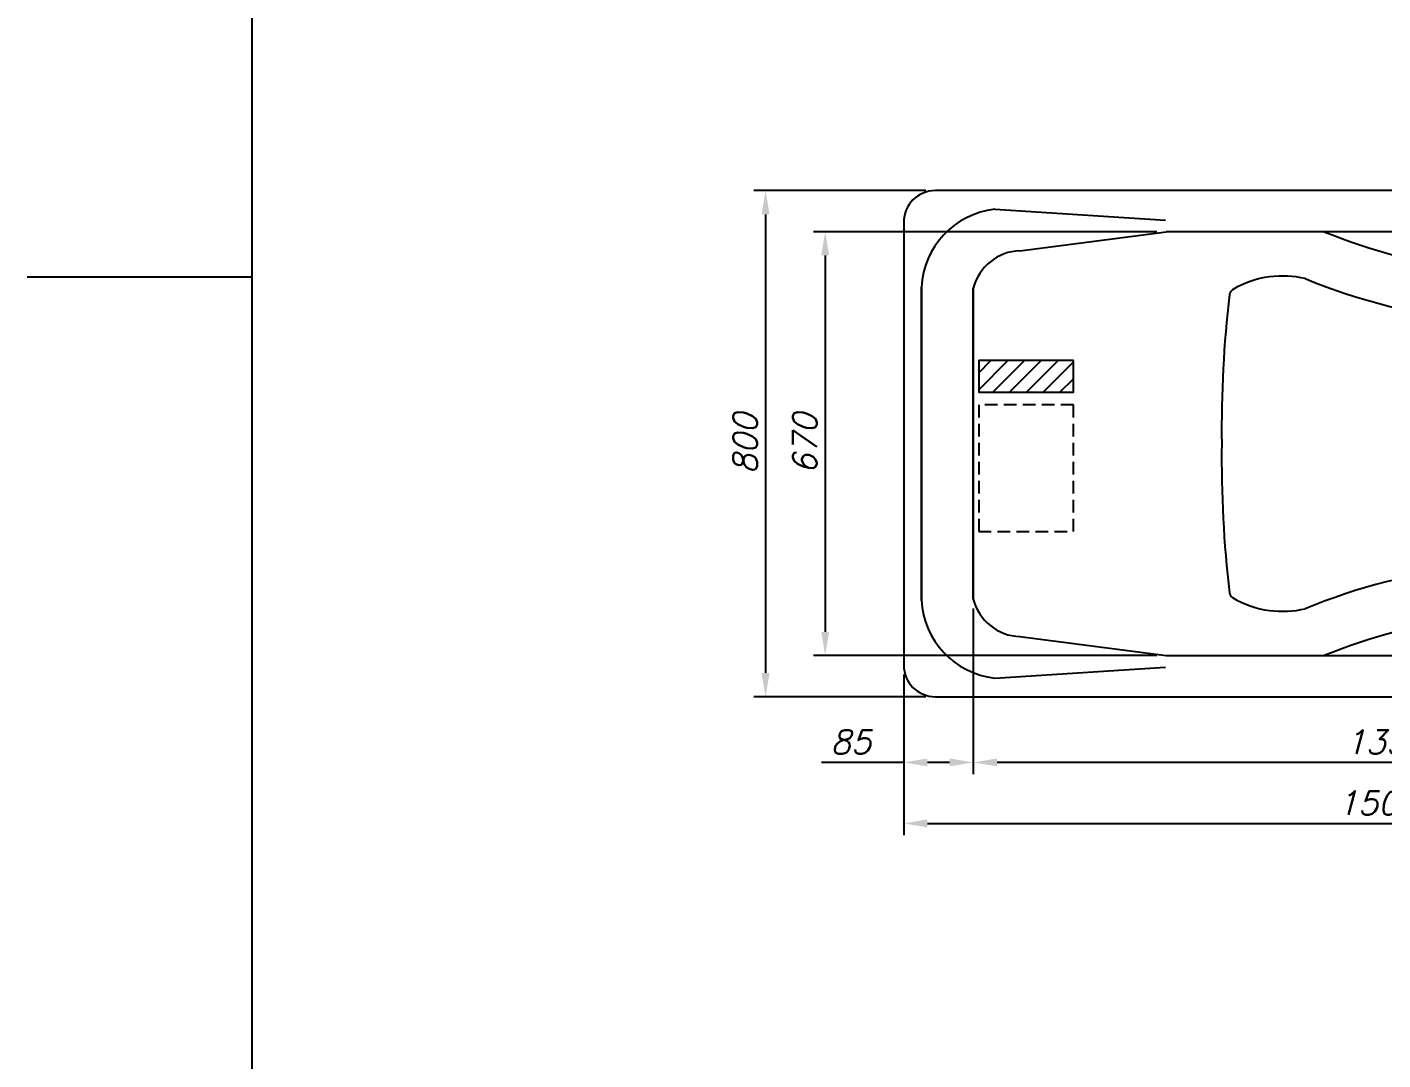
# Model space of a CAD drawing. Extents: x 336 to 4536, y -9214 to -3274.
# Drawn here: x 336 to 2480, y -7481 to -5849 of the extents above; entities that cross this region are included whole.
import ezdxf

# ---------------------------------------------------------------- set-up
doc = ezdxf.new("R2010")
doc.units = 0
doc.header["$LTSCALE"] = 40
doc.header["$MEASUREMENT"] = 0
doc.linetypes.add('DASHED', pattern=[0.75, 0.5, -0.25])
doc.layers.get('DEFPOINTS').update_dxf_attribs({"linetype": 'CONTINUOUS'})
for name, color, linetype in [('ESTREITA', 1, 'CONTINUOUS'), ('LARGA', 7, 'CONTINUOUS'), ('RAHMEN07', 5, 'CONTINUOUS'), ('TRACEJADA', 3, 'DASHED')]:
    doc.layers.add(name, color=color, linetype=linetype)
doc.styles.add('FABIO', font='romans.shx', dxfattribs={"oblique": 15})
doc.dimstyles.new('FABIO_AGUIAR', dxfattribs={"dimscale": 15, "dimtxt": 2.5, "dimasz": 2.5, "dimexe": 1.25, "dimexo": 1, "dimgap": 0.9, "dimtad": 1, "dimtxsty": 'FABIO', "dimcen": 2.5, "dimclrt": 3, "dimazin": 3, "dimtfac": 1, "dimtmove": 0, "dimatfit": 3, "dimtolj": 1, "dimtzin": 0})

# ---------------------------------------------------------------- blocks, each defined once
blk = doc.blocks.new('*D2')
at = {"layer": 'DEFPOINTS', "color": 0}
for p in [(3137, -6697.6), (1832.3, -6752.7), (1832.3, -7010.9)]:
    blk.add_point(p, dxfattribs=at)
at = {"layer": 'ESTREITA', "color": 0}
for p, q in [((3137, -6712.6), (3137, -7029.6)), ((1832.3, -6767.7), (1832.3, -7029.6)), ((3099.5, -7010.9), (1869.8, -7010.9))]:
    blk.add_line(p, q, dxfattribs=at)
for points in [[(1869.8, -7004.6), (1869.8, -7017.1), (1832.3, -7010.9)], [(3099.5, -7004.6), (3099.5, -7017.1), (3137, -7010.9)]]:
    blk.add_solid(points, dxfattribs=at)
at = {"layer": 'ESTREITA', "color": 3, "insert": (2484.6, -6978.6), "char_height": 37.5, "attachment_point": 5, "style": 'FABIO'}
blk.add_mtext('\\A1;1330', dxfattribs=at)
blk = doc.blocks.new('*D1')
at = {"layer": 'DEFPOINTS', "color": 0}
for p in [(1722.3, -6858.5), (3222.3, -6857), (3222.3, -7107.3)]:
    blk.add_point(p, dxfattribs=at)
at = {"layer": 'ESTREITA', "color": 0}
for p, q in [((1722.3, -6873.5), (1722.3, -7126)), ((3222.3, -6872), (3222.3, -7126)), ((1759.8, -7107.3), (3184.8, -7107.3))]:
    blk.add_line(p, q, dxfattribs=at)
for points in [[(1759.8, -7101), (1759.8, -7113.5), (1722.3, -7107.3)], [(3184.8, -7101), (3184.8, -7113.5), (3222.3, -7107.3)]]:
    blk.add_solid(points, dxfattribs=at)
at = {"layer": 'ESTREITA', "color": 3, "insert": (2472.3, -7075), "char_height": 37.5, "attachment_point": 5, "style": 'FABIO'}
blk.add_mtext('\\A1;1500', dxfattribs=at)
blk = doc.blocks.new('*D0')
at = {"layer": 'DEFPOINTS', "color": 0}
for p in [(1772.3, -6107), (1503.9, -6907), (1772.3, -6907)]:
    blk.add_point(p, dxfattribs=at)
at = {"layer": 'ESTREITA', "color": 0}
for p, q in [((1757.3, -6107), (1485.1, -6107)), ((1503.9, -6144.5), (1503.9, -6869.5)), ((1757.3, -6907), (1485.1, -6907))]:
    blk.add_line(p, q, dxfattribs=at)
for points in [[(1497.6, -6144.5), (1510.1, -6144.5), (1503.9, -6107)], [(1497.6, -6869.5), (1510.1, -6869.5), (1503.9, -6907)]]:
    blk.add_solid(points, dxfattribs=at)
at = {"layer": 'ESTREITA', "color": 3, "insert": (1471.6, -6507), "char_height": 37.5, "attachment_point": 5, "rotation": 90, "style": 'FABIO'}
blk.add_mtext('\\A1;800', dxfattribs=at)
blk = doc.blocks.new('*D13')
at = {"layer": 'DEFPOINTS', "color": 0}
for p in [(2137.3, -6172), (1598.1, -6842), (2137.3, -6842)]:
    blk.add_point(p, dxfattribs=at)
at = {"layer": 'ESTREITA', "color": 0}
for p, q in [((2122.3, -6172), (1579.4, -6172)), ((1598.1, -6209.5), (1598.1, -6804.5)), ((2122.3, -6842), (1579.4, -6842))]:
    blk.add_line(p, q, dxfattribs=at)
for points in [[(1591.9, -6209.5), (1604.4, -6209.5), (1598.1, -6172)], [(1591.9, -6804.5), (1604.4, -6804.5), (1598.1, -6842)]]:
    blk.add_solid(points, dxfattribs=at)
at = {"layer": 'ESTREITA', "color": 3, "insert": (1565.9, -6507), "char_height": 37.5, "attachment_point": 5, "rotation": 90, "style": 'FABIO'}
blk.add_mtext('\\A1;670', dxfattribs=at)
blk = doc.blocks.new('*D15')
at = {"layer": 'DEFPOINTS', "color": 0}
for p in [(1832.3, -6752.7), (1722.3, -6857), (1722.3, -7010.9)]:
    blk.add_point(p, dxfattribs=at)
at = {"layer": 'ESTREITA', "color": 0}
for p, q in [((1832.3, -6767.7), (1832.3, -7029.6)), ((1722.3, -6872), (1722.3, -7029.6)), ((1722.3, -7010.9), (1592.5, -7010.9)), ((1794.8, -7010.9), (1759.8, -7010.9))]:
    blk.add_line(p, q, dxfattribs=at)
for points in [[(1759.8, -7004.6), (1759.8, -7017.1), (1722.3, -7010.9)], [(1794.8, -7004.6), (1794.8, -7017.1), (1832.3, -7010.9)]]:
    blk.add_solid(points, dxfattribs=at)
at = {"layer": 'ESTREITA', "color": 3, "insert": (1638.6, -6978.6), "char_height": 37.5, "attachment_point": 5, "style": 'FABIO'}
blk.add_mtext('\\A1;85', dxfattribs=at)

msp = doc.modelspace()

# ---------------------------------------------------------------- hatches: boundary and pattern name
at = {"layer": 'ESTREITA'}
h = msp.add_hatch(dxfattribs=at)
h.set_pattern_fill('ANSI31', color=256, scale=150, style=0)
h.set_pattern_definition([(45, (13270.435, -2310.592), (-13.258252, 13.258252), [])])
h.paths.add_polyline_path([(1990.776, -6425.77), (1990.776, -6375.77), (1840.776, -6375.77), (1840.776, -6425.77)])

# ---------------------------------------------------------------- linework, layer by layer
msp.add_lwpolyline([(1990.776, -6375.77), (1840.776, -6375.77), (1840.776, -6425.77), (1990.776, -6425.77)], close=True, dxfattribs=at)
at = {"layer": 'LARGA'}
for p, q in [((3172.261, -6107.011), (1772.261, -6107.011)), ((1866.087, -6136.411), (2135.966, -6153.955)), ((1722.261, -6157.011), (1722.261, -6857.011)), ((1905.873, -6202.011), (2137.261, -6172.011)), ((2987.261, -6172.011), (2137.261, -6172.011)), ((1750.261, -6259.354), (1750.261, -6754.354)), ((1750.261, -6754.669), (1750.261, -6259.669)), ((1832.261, -6261.297), (1832.261, -6752.726)), ((1832.261, -6752.726), (1832.261, -6261.297)), ((1905.873, -6812.011), (2137.261, -6842.011)), ((2137.261, -6842.011), (2987.261, -6842.011)), ((1866.087, -6877.611), (2135.966, -6860.068)), ((1772.261, -6907.011), (3172.261, -6907.011))]:
    msp.add_line(p, q, dxfattribs=at)
for centre, radius, start, end in [((1772.261, -6157.011), 50, 90, 180), ((1881.188, -6266.652), 131.113, 96.613867, 176.947126), ((2736.425, -5316.505), 924.017, 247.79782, 262.590341), ((1908.723, -6280.892), 78.932, 92.069324, 165.62571), ((2319.414, -6391.228), 149.098, 97.258706, 121.25116), ((2321.046, -6403.7), 161.676, 77.139441, 97.273677), ((2714.022, -5383.444), 933.586, 247.518396, 264.848326), ((4018.33, -6481.827), 1793.427, 173.253409, 180.8046), ((2247.252, -6272.313), 10, 121.25116, 173.253409), ((4018.33, -6532.195), 1793.427, 179.1954, 186.746591), ((2726.282, -7667.209), 972.125, 96.439061, 112.32368), ((2247.252, -6741.709), 10, 186.746591, 238.74884), ((2319.414, -6622.795), 149.098, 238.74884, 262.741294), ((1881.188, -6747.371), 131.113, 183.052874, 263.386133), ((1908.723, -6733.13), 78.932, 194.37429, 267.930676), ((2321.046, -6610.322), 161.676, 262.726323, 282.860559), ((2736.425, -7697.518), 924.017, 97.409659, 112.20218), ((1772.261, -6857.011), 50, 180, 270)]:
    msp.add_arc(centre, radius, start, end, dxfattribs=at)
msp.add_point((1722.261, -6907.011), dxfattribs=at)
at = {"layer": 'RAHMEN07'}
for p, q in [((692.336, -8113.557), (692.336, -3373.557)), ((692.336, -6243.557), (336.336, -6243.557))]:
    msp.add_line(p, q, dxfattribs=at)
at = {"layer": 'TRACEJADA'}
for p, q in [((1990.776, -6445.77), (1840.776, -6445.77)), ((1840.776, -6445.77), (1840.776, -6645.77)), ((1990.776, -6645.77), (1990.776, -6445.77)), ((1840.776, -6645.77), (1990.776, -6645.77))]:
    msp.add_line(p, q, dxfattribs=at)

# ---------------------------------------------------------------- dimensions: what is measured, and where the dimension line sits
at = {"layer": 'ESTREITA'}
dim = msp.add_linear_dim(base=(1503.86, -6907.011), p1=(1772.261, -6107.011), p2=(1772.261, -6907.011), angle=90, dimstyle='FABIO_AGUIAR', dxfattribs=at)
dim.commit()
dim.dimension.update_dxf_attribs({"geometry": '*D0', "text_midpoint": (1503.86, -6507.011), "dimtype": 160})
dim = msp.add_linear_dim(base=(1598.107, -6842.011), p1=(2137.261, -6172.011), p2=(2137.261, -6842.011), angle=90, dimstyle='FABIO_AGUIAR', dxfattribs=at)
dim.commit()
dim.dimension.update_dxf_attribs({"geometry": '*D13', "text_midpoint": (1565.857, -6507.011)})
for base, p1, p2, text, picture, middle in [((1832.261, -7010.863), (3136.964, -6697.581), (1832.261, -6752.726), '1330', '*D2', (2484.613, -6978.613)), ((3222.261, -7107.284), (1722.282, -6858.451), (3222.261, -6857.011), '1500', '*D1', (2472.272, -7075.034))]:
    dim = msp.add_linear_dim(base=base, p1=p1, p2=p2, text=text, dimstyle='FABIO_AGUIAR', dxfattribs=at)
    dim.commit()
    dim.dimension.update_dxf_attribs({"geometry": picture, "text_midpoint": middle})
dim = msp.add_linear_dim(base=(1722.261, -7010.863), p1=(1832.261, -6752.726), p2=(1722.261, -6857.011), text='85', dimstyle='FABIO_AGUIAR', dxfattribs=at)
dim.commit()
dim.dimension.update_dxf_attribs({"geometry": '*D15', "text_midpoint": (1638.623, -7010.863), "dimtype": 160})

doc.saveas('drawing.dxf')
